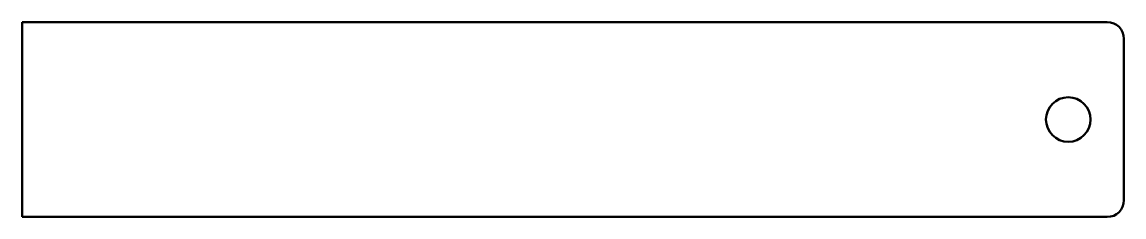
# Model space of a CAD drawing. Header units: millimetres. Extents: x 0 to 395, y 1 to 71.
import ezdxf

# ---------------------------------------------------------------- set-up
doc = ezdxf.new("R2010")
doc.units = ezdxf.units.MM
doc.layers.add('IV_INTERIOR_PROFILES', color=7, linetype='Continuous', lineweight=50)
doc.layers.add('IV_OUTER_PROFILE', color=7, linetype='Continuous', lineweight=50)

msp = doc.modelspace()

# ---------------------------------------------------------------- linework, layer by layer
at = {"layer": 'IV_INTERIOR_PROFILES'}
msp.add_circle((375.38, 36.24), 8, dxfattribs=at)
at = {"layer": 'IV_OUTER_PROFILE'}
for p, q in [((0, 71.24), (389.38, 71.24)), ((0, 71.24), (0, 1.24)), ((395.38, 65.24), (395.38, 7.24)), ((389.38, 1.24), (0, 1.24))]:
    msp.add_line(p, q, dxfattribs=at)
for centre, start, end in [((389.38, 65.24), 0, 90), ((389.38, 7.24), 270, 0)]:
    msp.add_arc(centre, 6, start, end, dxfattribs=at)

doc.saveas('drawing.dxf')
